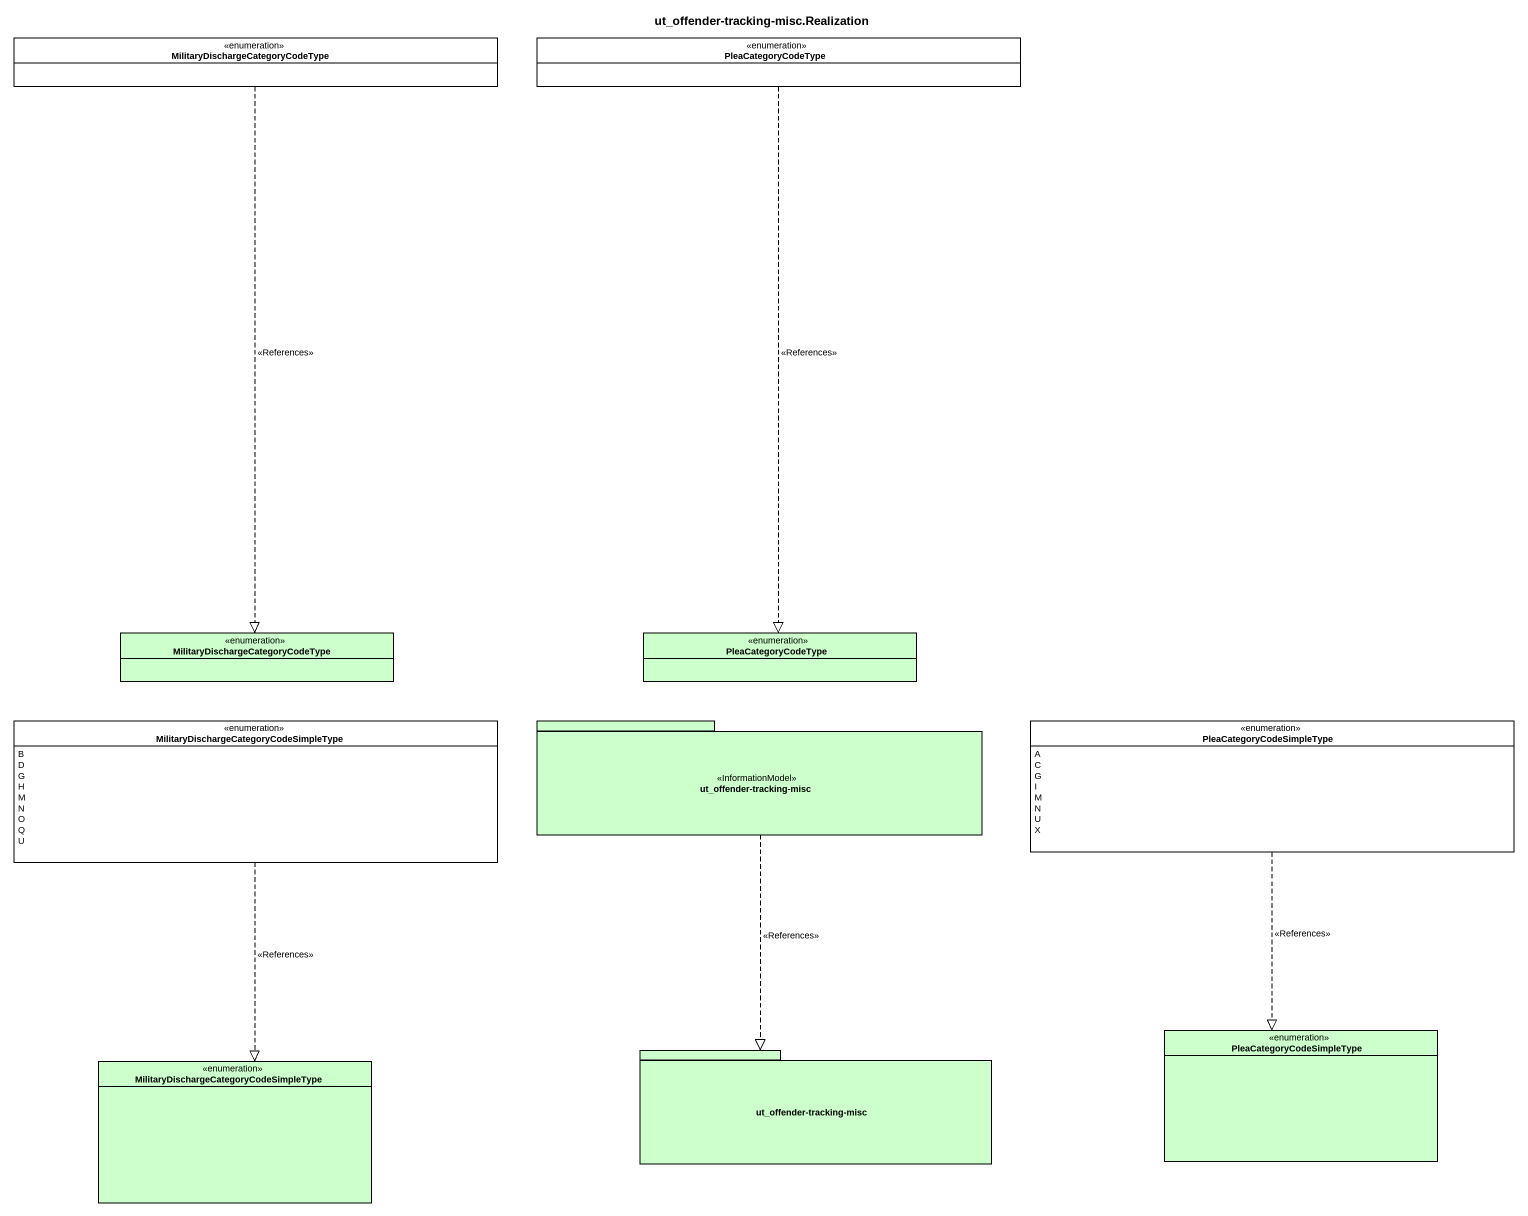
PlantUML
@startuml
title ut_offender-tracking-misc.Realization
hide circle
hide empty members
enum "MilitaryDischargeCategoryCodeType" as MilitaryDischargeCategoryCod
enum PleaCategoryCodeType
enum "MilitaryDischargeCategoryCodeType" as MilitaryDischargeCategoryCod_2 #CCFFCC
enum "PleaCategoryCodeType" as PleaCategoryCodeType_2 #CCFFCC
enum "MilitaryDischargeCategoryCodeSimpleType" as MilitaryDischargeCategoryCod_3 {
  B
  D
  G
  H
  M
  N
  O
  Q
  U
}
package "ut_offender-tracking-misc" as ut_offender_tracking_misc <<InformationModel>> #CCFFCC {
}
enum PleaCategoryCodeSimpleType {
  A
  C
  G
  I
  M
  N
  U
  X
}
enum "MilitaryDischargeCategoryCodeSimpleType" as MilitaryDischargeCategoryCod_4 #CCFFCC
package "ut_offender-tracking-misc" as ut_offender_tracking_misc_2 #CCFFCC {
}
enum "PleaCategoryCodeSimpleType" as PleaCategoryCodeSimpleType_2 #CCFFCC
MilitaryDischargeCategoryCod ..|> MilitaryDischargeCategoryCod_2 : <<References>>
PleaCategoryCodeType ..|> PleaCategoryCodeType_2 : <<References>>
MilitaryDischargeCategoryCod_3 ..|> MilitaryDischargeCategoryCod_4 : <<References>>
ut_offender_tracking_misc ..|> ut_offender_tracking_misc_2 : <<References>>
PleaCategoryCodeSimpleType ..|> PleaCategoryCodeSimpleType_2 : <<References>>
@enduml
